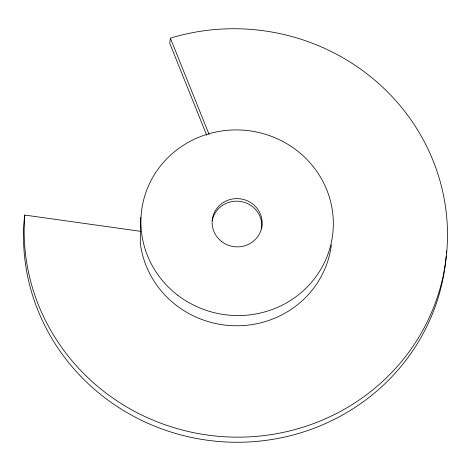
<?xml version="1.0" encoding="UTF-8"?>
<svg xmlns="http://www.w3.org/2000/svg" width="471" height="471" viewBox="0 0 471 471"><rect width="100%" height="100%" fill="white"/><g stroke="black" fill="none" stroke-linecap="round" stroke-linejoin="round"><path stroke-width="0.71" d="M140.44 231.302L24.81 215.07L24.156 220.175A211.785 204.084 7.3 0 0 218.615 441.48A211.785 204.084 7.3 0 0 446.19 255.93M24.81 215.07A211.785 204.084 7.3 0 0 246.951 436.97A211.785 204.084 7.3 0 0 443.941 197.567A211.785 204.084 7.3 0 0 170.372 38.163L169.719 43.267L206.745 135.318M170.372 38.163L209.171 134.624M331.343 244.938A96.267 92.763 7.3 0 1 235.724 325.767A96.267 92.763 7.3 0 1 140.287 243.018L140.605 218.791A96.267 92.763 7.3 0 1 140.835 217.349M446.532 250.937A211.785 204.084 7.3 0 1 446.402 253.08M212.162 220.928A25.028 24.121 7.3 0 1 240.746 201.5A25.028 24.121 7.3 0 1 261.564 228.971M177.585 295.111A96.267 92.763 7.3 0 0 332.355 236.895A96.267 92.763 7.3 0 0 201.464 136.213A96.267 92.763 7.3 0 0 177.585 295.111M221.653 241.558A25.028 24.121 7.3 0 0 261.894 226.421A25.028 24.121 7.3 0 0 227.858 200.246A25.028 24.121 7.3 0 0 221.653 241.558"/></g></svg>
